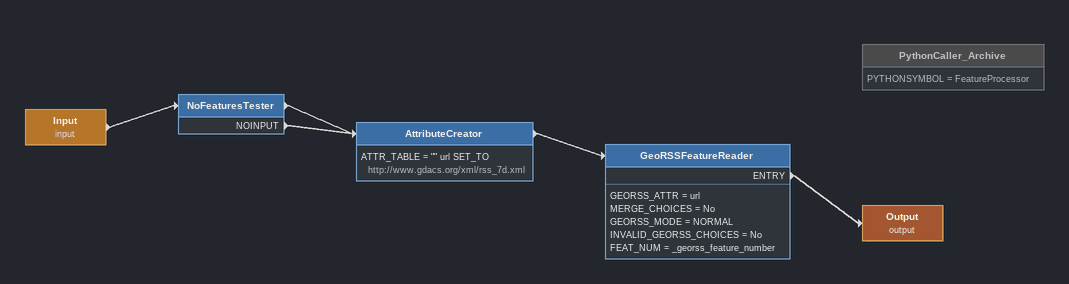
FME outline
Input (input)
    -> NoFeaturesTester
NoFeaturesTester
    NOINPUT -> AttributeCreator
    -> AttributeCreator
AttributeCreator
    ATTR_TABLE = "" url SET_TO http://www.gdacs.org/xml/rss_7d.xml
    -> GeoRSSFeatureReader
GeoRSSFeatureReader
    GEORSS_ATTR = url
    MERGE_CHOICES = No
    GEORSS_MODE = NORMAL
    INVALID_GEORSS_CHOICES = No
    FEAT_NUM = _georss_feature_number
    ENTRY -> Output (output)
Output (output)
PythonCaller_Archive [off]
    PYTHONSYMBOL = FeatureProcessor
